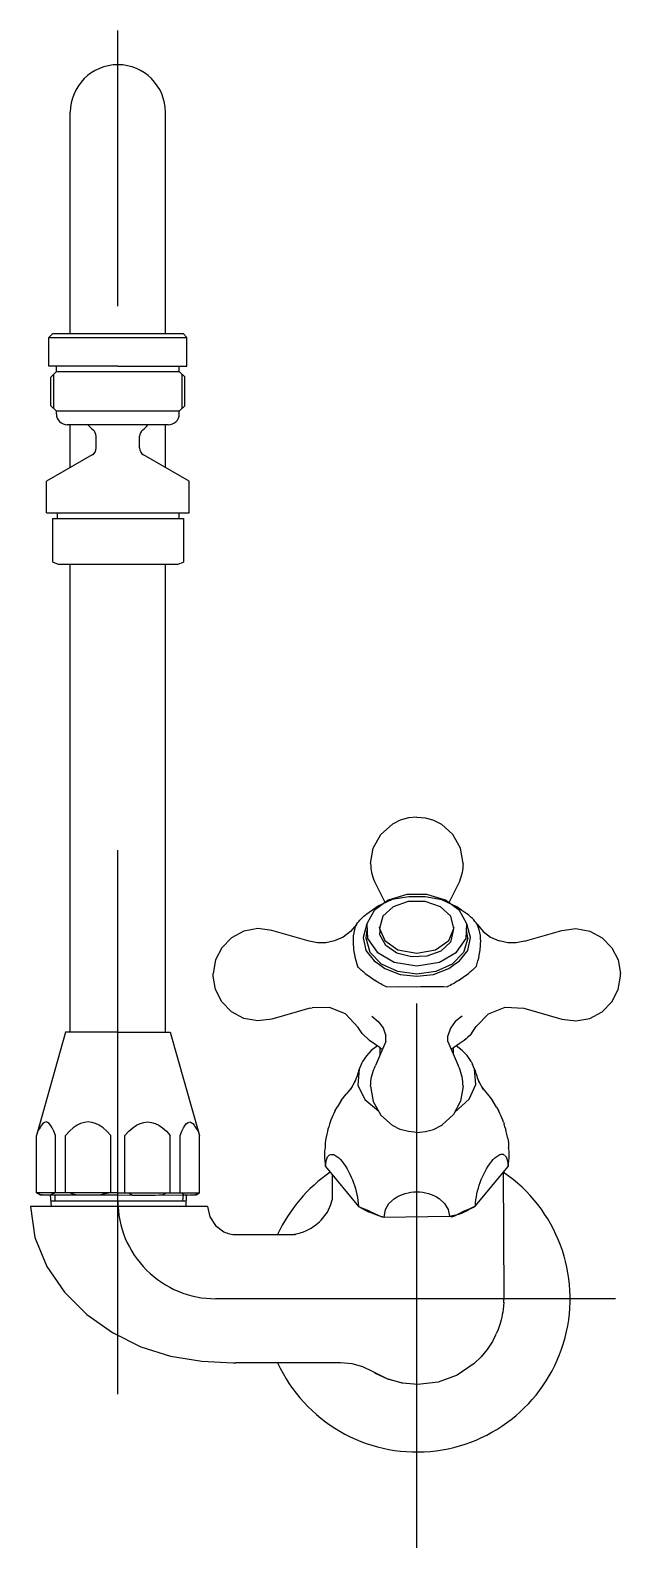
# Model space of a CAD drawing. Extents: x 98.412 to 98.52, y 27.618 to 27.897.
import ezdxf

# ---------------------------------------------------------------- set-up
doc = ezdxf.new("R2010")
doc.units = 0
doc.header["$LTSCALE"] = 0.2
doc.header["$MEASUREMENT"] = 0
doc.linetypes.add('AXES', pattern=[0.54, 0.3, -0.08, 0.08, -0.08])
doc.linetypes.add('CONTINU', pattern=[0])
doc.layers.get('0').update_dxf_attribs({"linetype": 'CONTINUOUS'})
doc.layers.add('DECA_EIXOS', color=5, linetype='AXES')

msp = doc.modelspace()

# ---------------------------------------------------------------- linework, layer by layer
at = {"linetype": 'CONTINU'}
for points in [[(98.43635, 27.88204, 0.999991), (98.41887, 27.88204)], [(98.41632, 27.8266, 0.414214), (98.41832, 27.82461)], [(98.4369, 27.82461, 0.414213), (98.4389, 27.8266)], [(98.4221, 27.82461, 0.046263), (98.42305, 27.82368)], [(98.42362, 27.82251, 0.227736), (98.42305, 27.82368)], [(98.43217, 27.82368, 0.227782), (98.43161, 27.82251)], [(98.43217, 27.82368, 0.046026), (98.43313, 27.82461)], [(98.42287, 27.81906, 0.267952), (98.42361, 27.82035)], [(98.43161, 27.82035, 0.267941), (98.43235, 27.81906)], [(98.47406, 27.744, 0.100739), (98.47474, 27.74068)], [(98.49103, 27.744, -0.100739), (98.49036, 27.74068)], [(98.47146, 27.73279, -0.094919), (98.47333, 27.73471)], [(98.49361, 27.73281, 0.094788), (98.49175, 27.73472)], [(98.47107, 27.73185, 0.068571), (98.47082, 27.7295)], [(98.47146, 27.73279, 0.078234), (98.47107, 27.73185)], [(98.49428, 27.72964, 0.060328), (98.49402, 27.73182), (98.49361, 27.73281)], [(98.49402, 27.72712, 0.049286), (98.49428, 27.72964)], [(98.49348, 27.72513, 0.033863), (98.49402, 27.72712)], [(98.47308, 27.72378, -0.067936), (98.47162, 27.72512)], [(98.49348, 27.72513, -0.067764), (98.49201, 27.72378)], [(98.47698, 27.72133, -0.05715), (98.47489, 27.7225)], [(98.48255, 27.72134, -0.015207), (98.48812, 27.72134)], [(98.49021, 27.72251, -0.05736), (98.48812, 27.72134)], [(98.49257, 27.71275, -0.071582), (98.49122, 27.71147)], [(98.47192, 27.70618, -0.038926), (98.47109, 27.70372)], [(98.47259, 27.70761, 0.114412), (98.47232, 27.70707)], [(98.47406, 27.70306, -0.100627), (98.47474, 27.70638)], [(98.49103, 27.70306, 0.100611), (98.49036, 27.70638)], [(98.4925, 27.70761, -0.11444), (98.49278, 27.70707)], [(98.49317, 27.70618, 0.038917), (98.49401, 27.70372)], [(98.47124, 27.70408, -0.029728), (98.47034, 27.70247)], [(98.49386, 27.70408, 0.029728), (98.49475, 27.70247)], [(98.47067, 27.703, -0.032266), (98.46955, 27.7016)], [(98.49443, 27.703, 0.032264), (98.49555, 27.7016)], [(98.4675, 27.69847, 0.027495), (98.46675, 27.6968)], [(98.46867, 27.70042, 0.036352), (98.46789, 27.6992)], [(98.4972, 27.6992, 0.036814), (98.49643, 27.70042)], [(98.49834, 27.6968, 0.027495), (98.49759, 27.69847)], [(98.46649, 27.69607, 0.029548), (98.466, 27.69424)], [(98.49909, 27.69424, 0.02954), (98.4986, 27.69607)], [(98.46584, 27.69347, 0.044191), (98.46569, 27.69182)], [(98.49926, 27.69347, -0.044211), (98.4994, 27.69182)], [(98.46569, 27.69182, 0.042534), (98.46557, 27.69038)], [(98.46557, 27.69038, 0.059196), (98.46579, 27.6883)], [(98.46579, 27.6883), (98.46587, 27.68937), (98.46611, 27.69006), (98.46649, 27.69047, -0.194819), (98.4675, 27.6904, -0.099512), (98.46879, 27.68926, -0.149827), (98.4718, 27.68094)], [(98.4933, 27.68108, -0.147096), (98.4963, 27.68926, -0.099514), (98.49759, 27.6904, -0.194821), (98.49843, 27.69054), (98.49899, 27.69006), (98.49923, 27.68937), (98.49931, 27.6883)], [(98.49931, 27.6883, 0.059067), (98.49953, 27.69038)], [(98.49953, 27.69038, 0.042648), (98.4994, 27.69182)], [(98.45696, 27.65222, 1.314123), (98.49844, 27.68726)], [(98.46664, 27.68725, 0.135575), (98.45697, 27.67579)], [(98.4718, 27.68094), (98.4733, 27.68016, 0.042251), (98.47654, 27.679)], [(98.4718, 27.68094, -0.038821), (98.47543, 27.67933), (98.47613, 27.67904), (98.47654, 27.679)], [(98.47654, 27.679), (98.47676, 27.68037), (98.47743, 27.6815), (98.47847, 27.68245, -0.149264), (98.48255, 27.68365, -0.149266), (98.48662, 27.68245), (98.48766, 27.6815), (98.48833, 27.68037), (98.48856, 27.67918)], [(98.48856, 27.67918), (98.49025, 27.67953, 0.044621), (98.4933, 27.68108)], [(98.48856, 27.67918), (98.48896, 27.67904, 0.051496), (98.49056, 27.67981, -0.021788), (98.49237, 27.68057), (98.4933, 27.68108)], [(98.46242, 27.6766, 0.08481), (98.46495, 27.67843)], [(98.44709, 27.67632, 0.108154), (98.44929, 27.67579)], [(98.45929, 27.67579, 0.039281), (98.46008, 27.67585)], [(98.46008, 27.67585, 0.070485), (98.46242, 27.6766)], [(98.4984, 27.66203, -0.030259), (98.49805, 27.66015)]]:
    msp.add_lwpolyline(points, format="xyb", dxfattribs=at)
for points in [[(98.41887, 27.84139), (98.41887, 27.88204)], [(98.43635, 27.84139), (98.43635, 27.88204)], [(98.41492, 27.83539), (98.41492, 27.84068)], [(98.41492, 27.84068), (98.41563, 27.84139)], [(98.41492, 27.84068), (98.4403, 27.84068)], [(98.41563, 27.84139), (98.43959, 27.84139)], [(98.41887, 27.84139), (98.43635, 27.84139)], [(98.4403, 27.84068), (98.43959, 27.84139)], [(98.4403, 27.83539), (98.4403, 27.84068)], [(98.41632, 27.83539), (98.41492, 27.83539)], [(98.42761, 27.83539), (98.41492, 27.83539)], [(98.41632, 27.83439), (98.41532, 27.83339)], [(98.41632, 27.83439), (98.41632, 27.83539)], [(98.41632, 27.83439), (98.4389, 27.83439)], [(98.42761, 27.83539), (98.4403, 27.83539)], [(98.4389, 27.83439), (98.4389, 27.83539)], [(98.4399, 27.8334), (98.4389, 27.83439)], [(98.41532, 27.8281), (98.41532, 27.83339)], [(98.41582, 27.8276), (98.41582, 27.83389)], [(98.4394, 27.8276), (98.4394, 27.83389)], [(98.4399, 27.8281), (98.4399, 27.8334)], [(98.41632, 27.8271), (98.41532, 27.8281)], [(98.41632, 27.8266), (98.41632, 27.8271)], [(98.4389, 27.8271), (98.41632, 27.8271)], [(98.4399, 27.8281), (98.4389, 27.8271)], [(98.4389, 27.8266), (98.4389, 27.8271)], [(98.42761, 27.82461), (98.41832, 27.82461)], [(98.41887, 27.81675), (98.41887, 27.82461)], [(98.4369, 27.82461), (98.42761, 27.82461)], [(98.43635, 27.81675), (98.43635, 27.82461)], [(98.42361, 27.82035), (98.42362, 27.82251)], [(98.43161, 27.82035), (98.43161, 27.82251)], [(98.42287, 27.81906), (98.41449, 27.81422)], [(98.44074, 27.81422), (98.43235, 27.81906)], [(98.41449, 27.80842), (98.41449, 27.81422)], [(98.44074, 27.80842), (98.44074, 27.81422)], [(98.41449, 27.80842), (98.42761, 27.80842)], [(98.41561, 27.8074), (98.4156, 27.79942)], [(98.41561, 27.8074), (98.42761, 27.80739)], [(98.41646, 27.80842), (98.41646, 27.8074)], [(98.42761, 27.80842), (98.44074, 27.80842)], [(98.42761, 27.80739), (98.43968, 27.80738)], [(98.43884, 27.80842), (98.43884, 27.80738)], [(98.43968, 27.80738), (98.43968, 27.79939)], [(98.4156, 27.79942), (98.41665, 27.79901)], [(98.41665, 27.79901), (98.43863, 27.79899)], [(98.41887, 27.71298), (98.41887, 27.79901)], [(98.43635, 27.71298), (98.43635, 27.79899)], [(98.43863, 27.79899), (98.43968, 27.79939)], [(98.47406, 27.744), (98.47454, 27.74683), (98.47593, 27.74933), (98.47808, 27.75123)], [(98.48255, 27.7525), (98.48099, 27.75236), (98.47948, 27.75193), (98.47808, 27.75123)], [(98.48255, 27.7525), (98.48411, 27.75236), (98.48561, 27.75193), (98.48708, 27.75119)], [(98.49103, 27.744), (98.49055, 27.74683), (98.48916, 27.74933), (98.48708, 27.75119)], [(98.47474, 27.74068), (98.4767, 27.73673)], [(98.49036, 27.74068), (98.4884, 27.73673)], [(98.48987, 27.73604), (98.48711, 27.73733), (98.4841, 27.73788), (98.48105, 27.73788), (98.47804, 27.73734), (98.47527, 27.73607)], [(98.47333, 27.73471), (98.47527, 27.73607)], [(98.49084, 27.73536), (98.48987, 27.73604)], [(98.49175, 27.73472), (98.49084, 27.73536)], [(98.45593, 27.73169), (98.45334, 27.73201), (98.45078, 27.73154), (98.44848, 27.73032)], [(98.46274, 27.72971), (98.45593, 27.73169)], [(98.47146, 27.73279), (98.47036, 27.73151), (98.46898, 27.73047), (98.46739, 27.72976)], [(98.47334, 27.73289), (98.47269, 27.73041), (98.47317, 27.72799), (98.47473, 27.72608)], [(98.47321, 27.73024), (98.4734, 27.7318)], [(98.47574, 27.73196), (98.47569, 27.73231)], [(98.47574, 27.73196), (98.47577, 27.73122)], [(98.48921, 27.73168), (98.48871, 27.72952), (98.48693, 27.7279), (98.4844, 27.72695), (98.48158, 27.72682), (98.4789, 27.72751), (98.47683, 27.72893), (98.47577, 27.7309)], [(98.47577, 27.7309), (98.47577, 27.73122)], [(98.48921, 27.73168), (98.48938, 27.73231)], [(98.49037, 27.72608), (98.49192, 27.72798), (98.4924, 27.7304), (98.49175, 27.73288)], [(98.49189, 27.73024), (98.49169, 27.7318)], [(98.49361, 27.73281), (98.49472, 27.73151), (98.49611, 27.73047), (98.4977, 27.72976)], [(98.50235, 27.72971), (98.50916, 27.73169)], [(98.50916, 27.73169), (98.51175, 27.73201), (98.51431, 27.73154), (98.51662, 27.73032)], [(98.44848, 27.73032), (98.44671, 27.72851), (98.44555, 27.72626), (98.4451, 27.72377)], [(98.46739, 27.72976), (98.46585, 27.72943), (98.46429, 27.72941), (98.46274, 27.72971)], [(98.47082, 27.7295), (98.47092, 27.72811), (98.47119, 27.7266), (98.47162, 27.72512)], [(98.49189, 27.73024), (98.49112, 27.72762), (98.48904, 27.72549), (98.48603, 27.72412), (98.48255, 27.72364), (98.47906, 27.72412), (98.47606, 27.72549), (98.47397, 27.72762), (98.47321, 27.73024)], [(98.50235, 27.72971), (98.5008, 27.72941), (98.49924, 27.72943), (98.4977, 27.72976)], [(98.51662, 27.73032), (98.51839, 27.72851), (98.51955, 27.72626), (98.52, 27.72377)], [(98.47473, 27.72608), (98.4757, 27.7254)], [(98.4894, 27.7254), (98.49037, 27.72608)], [(98.4451, 27.7233), (98.4451, 27.72377)], [(98.44848, 27.71675), (98.44671, 27.71856), (98.44555, 27.72081), (98.4451, 27.7233)], [(98.47308, 27.72378), (98.47405, 27.7231)], [(98.47405, 27.7231), (98.47489, 27.7225)], [(98.4757, 27.7254), (98.47666, 27.72471)], [(98.47666, 27.72471), (98.4795, 27.72358), (98.48255, 27.72328), (98.4856, 27.72358), (98.48843, 27.72471)], [(98.48843, 27.72471), (98.4894, 27.7254)], [(98.49021, 27.72251), (98.49105, 27.7231)], [(98.49105, 27.7231), (98.49201, 27.72378)], [(98.51662, 27.71675), (98.51839, 27.71856), (98.51955, 27.72081), (98.52, 27.7233)], [(98.52, 27.7233), (98.52, 27.72377)], [(98.47698, 27.72133), (98.4792, 27.72137)], [(98.4792, 27.72137), (98.48255, 27.72134)], [(98.46288, 27.71738), (98.45593, 27.71538)], [(98.46288, 27.71738), (98.4633, 27.71748)], [(98.47176, 27.71384), (98.46945, 27.71633), (98.4665, 27.71755), (98.4633, 27.71748)], [(98.49344, 27.71401), (98.4957, 27.71637), (98.49875, 27.71758), (98.50221, 27.71738)], [(98.50221, 27.71738), (98.50916, 27.71538)], [(98.45593, 27.71538), (98.45334, 27.71505), (98.45078, 27.71552), (98.44848, 27.71675)], [(98.47425, 27.71593), (98.47546, 27.71496), (98.47638, 27.71376), (98.47687, 27.71233)], [(98.49085, 27.71593), (98.48961, 27.71494), (98.48871, 27.71373), (98.48822, 27.71233)], [(98.50916, 27.71538), (98.51175, 27.71505), (98.51431, 27.71552), (98.51662, 27.71675)], [(98.41797, 27.71298), (98.41268, 27.694)], [(98.42761, 27.71298), (98.41797, 27.71298)], [(98.42761, 27.71298), (98.43725, 27.71298)], [(98.43725, 27.71298), (98.44259, 27.694)], [(98.47252, 27.71275), (98.47176, 27.71384)], [(98.47252, 27.71275), (98.47387, 27.71147)], [(98.47682, 27.71127), (98.47687, 27.71233)], [(98.48827, 27.71127), (98.48822, 27.71233)], [(98.49257, 27.71275), (98.49344, 27.71401)], [(98.47531, 27.71046), (98.47418, 27.7096), (98.47327, 27.70864), (98.47259, 27.70761)], [(98.47484, 27.71079), (98.47387, 27.71147)], [(98.47581, 27.71011), (98.47484, 27.71079)], [(98.47682, 27.71127), (98.47493, 27.70684)], [(98.4758, 27.70889), (98.47581, 27.71011)], [(98.47581, 27.71011), (98.47621, 27.70983)], [(98.48827, 27.71127), (98.49016, 27.70684)], [(98.48927, 27.7101), (98.48888, 27.70985)], [(98.4903, 27.71082), (98.48927, 27.7101)], [(98.48929, 27.70889), (98.48927, 27.7101)], [(98.4925, 27.70761), (98.49179, 27.70867), (98.49088, 27.70963), (98.48978, 27.71046)], [(98.49122, 27.71147), (98.4903, 27.71082)], [(98.47192, 27.70618), (98.47171, 27.70326), (98.47297, 27.70059), (98.47549, 27.69852)], [(98.47232, 27.70707), (98.47192, 27.70618)], [(98.47474, 27.70638), (98.47493, 27.70684)], [(98.4895, 27.69831), (98.49219, 27.70068), (98.4934, 27.70336), (98.49317, 27.70618)], [(98.49036, 27.70638), (98.49016, 27.70684)], [(98.49317, 27.70618), (98.49278, 27.70707)], [(98.46867, 27.70042), (98.46955, 27.7016)], [(98.47406, 27.70306), (98.47454, 27.70024), (98.47593, 27.69773), (98.47809, 27.69583)], [(98.49103, 27.70306), (98.49058, 27.70032), (98.48927, 27.69787), (98.48723, 27.69597)], [(98.49555, 27.7016), (98.49643, 27.70042)], [(98.4675, 27.69847), (98.46789, 27.6992)], [(98.4972, 27.6992), (98.49759, 27.69847)], [(98.41332, 27.69548), (98.41286, 27.69482)], [(98.41356, 27.69587), (98.41332, 27.69548)], [(98.41384, 27.69621), (98.41356, 27.69587)], [(98.41413, 27.69641), (98.41384, 27.69621)], [(98.41441, 27.69648), (98.41413, 27.69641)], [(98.4147, 27.69641), (98.41441, 27.69648)], [(98.41498, 27.69621), (98.4147, 27.69641)], [(98.41526, 27.69588), (98.41498, 27.69621)], [(98.41556, 27.69539), (98.41526, 27.69588)], [(98.41584, 27.69478), (98.41556, 27.69539)], [(98.41939, 27.69539), (98.4187, 27.69478)], [(98.42011, 27.69588), (98.41939, 27.69539)], [(98.42077, 27.69621), (98.42011, 27.69588)], [(98.42146, 27.69641), (98.42077, 27.69621)], [(98.42214, 27.69648), (98.42146, 27.69641)], [(98.42283, 27.69641), (98.42214, 27.69648)], [(98.4235, 27.69622), (98.42283, 27.69641)], [(98.42418, 27.69588), (98.4235, 27.69622)], [(98.42488, 27.69541), (98.42418, 27.69588)], [(98.42559, 27.69478), (98.42488, 27.69541)], [(98.42963, 27.69478), (98.43034, 27.69541)], [(98.43034, 27.69541), (98.43104, 27.69588)], [(98.43104, 27.69588), (98.43172, 27.69622)], [(98.43172, 27.69622), (98.43239, 27.69641)], [(98.43239, 27.69641), (98.43308, 27.69648)], [(98.43308, 27.69648), (98.43376, 27.69641)], [(98.43376, 27.69641), (98.43445, 27.69621)], [(98.43445, 27.69621), (98.43511, 27.69588)], [(98.43511, 27.69588), (98.43584, 27.69539)], [(98.43584, 27.69539), (98.43652, 27.69478)], [(98.43938, 27.69478), (98.43967, 27.69539)], [(98.43967, 27.69539), (98.43996, 27.69588)], [(98.43996, 27.69588), (98.44024, 27.69621)], [(98.44024, 27.69621), (98.44052, 27.69641)], [(98.44052, 27.69641), (98.44081, 27.69648)], [(98.44081, 27.69648), (98.44109, 27.69641)], [(98.44109, 27.69641), (98.44138, 27.69621)], [(98.44138, 27.69621), (98.44166, 27.69587)], [(98.44166, 27.69587), (98.4419, 27.69548)], [(98.4419, 27.69548), (98.44236, 27.69482)], [(98.46663, 27.69645), (98.46649, 27.69607)], [(98.46675, 27.6968), (98.46663, 27.69645)], [(98.48255, 27.69456), (98.48099, 27.69471), (98.47948, 27.69513), (98.47809, 27.69583)], [(98.48255, 27.69456), (98.48411, 27.69471), (98.48561, 27.69513), (98.48702, 27.69583)], [(98.48702, 27.69583), (98.48723, 27.69597)], [(98.49847, 27.69645), (98.49834, 27.6968)], [(98.49847, 27.69645), (98.4986, 27.69607)], [(98.41263, 27.68345), (98.41268, 27.694)], [(98.41286, 27.69482), (98.41268, 27.694)], [(98.41614, 27.694), (98.41584, 27.69478)], [(98.41614, 27.68345), (98.41614, 27.694)], [(98.4187, 27.69478), (98.41797, 27.694)], [(98.41797, 27.68345), (98.41797, 27.694)], [(98.42632, 27.694), (98.42559, 27.69478)], [(98.42632, 27.68345), (98.42632, 27.694)], [(98.4289, 27.694), (98.42963, 27.69478)], [(98.4289, 27.68345), (98.4289, 27.694)], [(98.43652, 27.69478), (98.43725, 27.694)], [(98.43725, 27.68345), (98.43725, 27.694)], [(98.43908, 27.694), (98.43938, 27.69478)], [(98.43908, 27.68345), (98.43908, 27.694)], [(98.44236, 27.69482), (98.44259, 27.694)], [(98.44259, 27.68345), (98.44259, 27.694)], [(98.466, 27.69424), (98.46584, 27.69347)], [(98.49926, 27.69347), (98.49909, 27.69424)], [(98.46579, 27.6883), (98.4718, 27.68094)], [(98.46696, 27.68686), (98.46696, 27.68253)], [(98.46696, 27.68686), (98.46696, 27.6822)], [(98.4933, 27.68108), (98.49931, 27.6883)], [(98.49844, 27.68726), (98.49853, 27.66452)], [(98.41153, 27.68098), (98.41233, 27.67527), (98.41453, 27.66994), (98.41783, 27.6652), (98.42193, 27.66113), (98.42663, 27.65777), (98.4318, 27.65519), (98.43731, 27.65345), (98.44301, 27.65252), (98.44879, 27.65222)], [(98.42764, 27.68098), (98.41153, 27.68098)], [(98.41295, 27.68345), (98.41263, 27.68345)], [(98.41338, 27.68302), (98.41263, 27.68345)], [(98.42761, 27.68345), (98.41263, 27.68345)], [(98.41338, 27.68302), (98.41295, 27.68345)], [(98.41332, 27.68321), (98.41338, 27.68302)], [(98.42761, 27.68302), (98.41338, 27.68302)], [(98.41385, 27.68302), (98.41357, 27.68314)], [(98.41413, 27.68302), (98.41385, 27.68302)], [(98.41441, 27.68302), (98.41413, 27.68302)], [(98.41498, 27.68302), (98.41469, 27.68302)], [(98.41526, 27.68302), (98.41498, 27.68302)], [(98.41556, 27.68323), (98.41526, 27.68302)], [(98.41542, 27.68098), (98.41526, 27.68302)], [(98.41534, 27.68198), (98.44022, 27.68198)], [(98.41584, 27.68332), (98.41556, 27.68323)], [(98.41614, 27.68345), (98.41584, 27.68332)], [(98.41607, 27.68198), (98.41607, 27.68302)], [(98.4187, 27.68345), (98.41797, 27.68345)], [(98.41939, 27.68323), (98.4187, 27.68345)], [(98.42011, 27.68302), (98.41939, 27.68323)], [(98.42079, 27.68302), (98.42011, 27.68302)], [(98.42147, 27.68302), (98.42079, 27.68302)], [(98.42214, 27.68302), (98.42147, 27.68302)], [(98.42283, 27.68302), (98.42214, 27.68302)], [(98.42352, 27.68302), (98.42283, 27.68302)], [(98.42421, 27.68302), (98.42352, 27.68302)], [(98.4249, 27.68323), (98.42421, 27.68302)], [(98.42559, 27.68332), (98.4249, 27.68323)], [(98.42632, 27.68345), (98.42559, 27.68332)], [(98.42761, 27.68345), (98.44259, 27.68345)], [(98.42761, 27.68302), (98.442, 27.68311)], [(98.4441, 27.68098), (98.42764, 27.68098)], [(98.4289, 27.68345), (98.42963, 27.68345)], [(98.42963, 27.68345), (98.43032, 27.68303)], [(98.43032, 27.68303), (98.43104, 27.68304)], [(98.43104, 27.68304), (98.43172, 27.68304)], [(98.43172, 27.68304), (98.4324, 27.68305)], [(98.4324, 27.68305), (98.43322, 27.68305)], [(98.43297, 27.68305), (98.43375, 27.68306)], [(98.43375, 27.68306), (98.43445, 27.68306)], [(98.43445, 27.68306), (98.43511, 27.68307)], [(98.43511, 27.68307), (98.43584, 27.68307)], [(98.43584, 27.68307), (98.43652, 27.68345)], [(98.43652, 27.68345), (98.43725, 27.68345)], [(98.43908, 27.68345), (98.43938, 27.68345)], [(98.43938, 27.68345), (98.43967, 27.6831)], [(98.43954, 27.68198), (98.43967, 27.6831)], [(98.43967, 27.6831), (98.43995, 27.6831)], [(98.43995, 27.6831), (98.44024, 27.6831)], [(98.44019, 27.68098), (98.44024, 27.6831)], [(98.44024, 27.6831), (98.44053, 27.6831)], [(98.44081, 27.6831), (98.44109, 27.6831)], [(98.44109, 27.6831), (98.44138, 27.68311)], [(98.44138, 27.68311), (98.44166, 27.68315)], [(98.44166, 27.68315), (98.442, 27.68311)], [(98.442, 27.68311), (98.44227, 27.68345)], [(98.442, 27.68311), (98.44259, 27.68345)], [(98.44227, 27.68345), (98.44259, 27.68345)], [(98.4441, 27.68098), (98.4445, 27.67905), (98.44555, 27.67745), (98.44709, 27.67632)], [(98.46495, 27.67843), (98.4661, 27.67988), (98.46677, 27.68132), (98.46696, 27.6822)], [(98.47654, 27.679), (98.48856, 27.67918)], [(98.44929, 27.67579), (98.45929, 27.67579)], [(98.46008, 27.67585), (98.4602, 27.67567)], [(98.49853, 27.66452), (98.49853, 27.664)], [(98.49851, 27.66332), (98.4984, 27.66203)], [(98.49851, 27.66332), (98.49853, 27.664)], [(98.49853, 27.66414), (98.49853, 27.66386)], [(98.49785, 27.65943), (98.49747, 27.65834)], [(98.49805, 27.66015), (98.49785, 27.65943)], [(98.49643, 27.65614), (98.49547, 27.65467), (98.49436, 27.65333), (98.49311, 27.65211)], [(98.49703, 27.6573), (98.49643, 27.65614)], [(98.49703, 27.6573), (98.49714, 27.65753)], [(98.49747, 27.65834), (98.49714, 27.65753)], [(98.44879, 27.65222), (98.44928, 27.65222)], [(98.46852, 27.65222), (98.44928, 27.65222)], [(98.4745, 27.65055), (98.47264, 27.65147), (98.47064, 27.65203), (98.46852, 27.65222)], [(98.48274, 27.64822), (98.47987, 27.64849), (98.47709, 27.64927), (98.4745, 27.65055)], [(98.48274, 27.64822), (98.48, 27.64846), (98.47733, 27.64918), (98.47483, 27.65035)], [(98.49311, 27.65211), (98.48995, 27.64996), (98.48645, 27.64866), (98.48274, 27.64822)]]:
    msp.add_lwpolyline(points, dxfattribs=at)
for points in [[(98.48255, 27.72519), (98.4867, 27.72587), (98.48986, 27.72768), (98.4916, 27.73018), (98.49175, 27.73289), (98.49039, 27.73537), (98.48779, 27.73725), (98.48439, 27.73826), (98.48071, 27.73826), (98.4773, 27.73725), (98.4747, 27.73537), (98.47334, 27.73289), (98.47349, 27.73018), (98.47523, 27.72768), (98.4784, 27.72587)], [(98.48254, 27.72748), (98.48599, 27.72814), (98.48841, 27.72983), (98.48937, 27.73205), (98.48879, 27.73428), (98.48688, 27.73605), (98.48409, 27.73703), (98.48098, 27.73703), (98.47819, 27.73605), (98.47628, 27.73428), (98.4757, 27.73205), (98.47666, 27.72983), (98.47908, 27.72814)]]:
    msp.add_lwpolyline(points, close=True, dxfattribs=at)
at = {"layer": 'DECA_EIXOS'}
for points in [[(98.42761, 27.64644), (98.42761, 27.8971)], [(98.48255, 27.61825), (98.48255, 27.76419)], [(98.51906, 27.664), (98.4456, 27.664)]]:
    msp.add_lwpolyline(points, dxfattribs=at)
msp.add_lwpolyline([(98.42761, 27.68198, 0.414447), (98.4456, 27.664)], format="xyb", dxfattribs=at)

doc.saveas('drawing.dxf')
